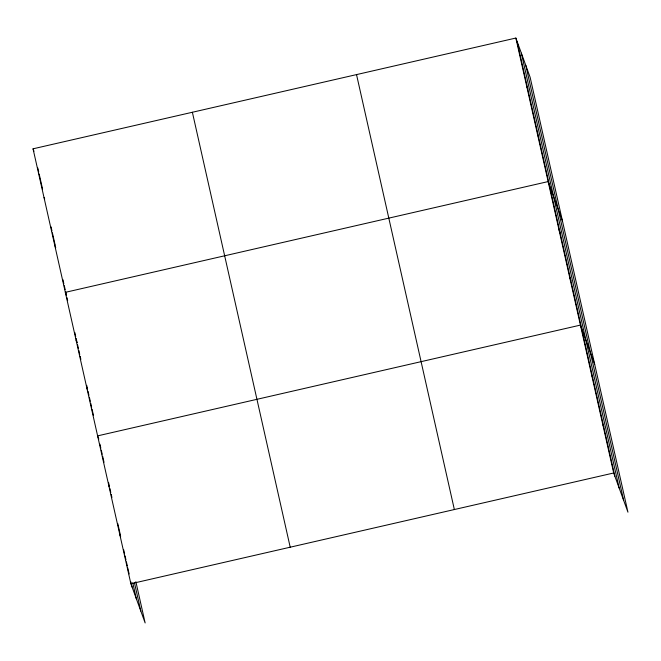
<?xml version="1.0" encoding="UTF-8"?>
<svg xmlns="http://www.w3.org/2000/svg" width="661" height="661" viewBox="0 0 661 661"><rect width="100%" height="100%" fill="white"/><g stroke="black" fill="none" stroke-linecap="round" stroke-linejoin="round"><path stroke-width="0.99" d="M135.869 581.705L145.147 622.951L130.878 583.754L33.05 148.816L515.853 38.049L530.122 77.246L627.95 512.184L613.681 472.987L515.853 38.049M130.878 583.754L613.681 472.987M526.619 85.897L527.8 89.152M537.376 133.737L538.566 137.001M562.404 220.774L548.143 181.577L65.332 292.344L66.521 295.607L65.621 291.625M558.9 229.425L560.09 232.68M569.658 277.265L570.848 280.528M594.685 364.302L580.424 325.105L97.613 435.872L98.803 439.135M591.512 374.399L592.694 377.662M602.592 423.693L603.782 426.956M33.05 148.816L33.942 151.262M44.105 197.474L44.7 199.11M54.574 244.504L55.755 247.768M76.098 340.192L76.982 342.638M86.855 388.032L87.45 389.66M108.701 485.166L109.296 486.802M119.79 534.46L120.682 536.906M525.809 65.389L623.637 500.319M521.355 53.169L619.183 488.107M517.042 41.312L614.87 476.242M356.527 74.602L454.355 509.54M192.376 112.263L290.204 547.201M134.489 582.928L140.826 611.095M132.762 582.779L136.381 598.874M37.826 168.026L38.718 172.017M39.173 174.008L42.535 188.963M51.054 226.839L51.946 230.821M52.393 232.812L55.086 244.777M62.935 279.661L63.828 283.652M64.282 285.643L65.175 289.625M66.968 297.599L67.645 300.59M74.817 332.491L75.709 336.474M76.164 338.465L77.056 342.456M77.502 344.447L78.403 348.438M78.849 350.429L79.75 354.412M80.196 356.411L80.865 359.402M86.698 385.313L87.591 389.304M88.045 391.295L88.938 395.278M89.384 397.278L90.284 401.26M90.731 403.251L91.631 407.242M92.077 409.233L93.424 415.215M99.935 444.167L100.844 448.191M101.29 450.199L102.199 454.223M102.653 456.239L104.008 462.27M108.536 482.39L109.437 486.413M109.891 488.429L110.792 492.453M111.246 494.461L111.924 497.485M117.807 523.636L120.525 535.707M123.69 549.795L124.599 553.819M125.053 555.827L125.954 559.85M126.408 561.867L127.317 565.89M127.763 567.898L129.126 573.938M130.936 581.986L132.068 587.018"/></g></svg>
